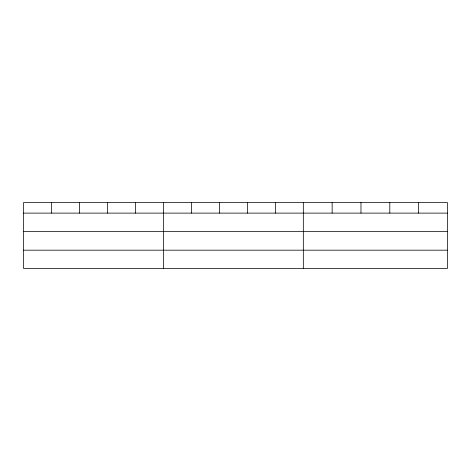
<?xml version="1.0" encoding="UTF-8"?>
<svg xmlns="http://www.w3.org/2000/svg" width="471" height="471" viewBox="0 0 471 471"><rect width="100%" height="100%" fill="white"/><g stroke="black" fill="none" stroke-linecap="round" stroke-linejoin="round"><path stroke-width="0.71" d="M447.45 231.379L447.45 202.559L23.55 202.559L23.55 268.441L447.45 268.441L447.45 231.379L23.55 231.379M23.55 213.122L447.45 213.122M23.55 250.183L447.45 250.183M418.625 202.559L418.625 213.122M389.8 202.559L389.8 213.122M360.974 202.559L360.974 213.122M332.149 202.559L332.149 213.122M303.324 202.559L303.324 268.441M275.347 202.559L275.347 213.122M247.369 202.559L247.369 213.122M219.392 202.559L219.392 213.122M191.414 202.559L191.414 213.122M163.437 202.559L163.437 268.441M135.46 202.559L135.46 213.122M107.482 202.559L107.482 213.122M79.505 202.559L79.505 213.122M51.527 202.559L51.527 213.122"/></g></svg>
